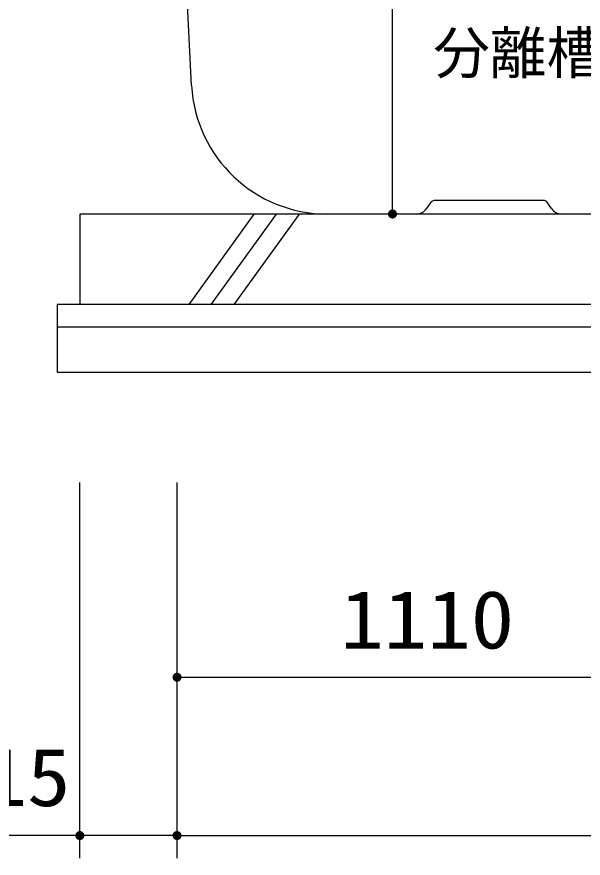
# Model space of a CAD drawing. Units: millimetres, scale not verified. Extents: x -14850 to 14850, y -10500 to 10500.
# Drawn here: x -10320 to -9068, y -6965 to -5105 of the extents above; entities that cross this region are included whole.
import ezdxf
from ezdxf.enums import TextEntityAlignment as Align

# ---------------------------------------------------------------- set-up
doc = ezdxf.new("R2010")
doc.units = ezdxf.units.MM
doc.header["$LTSCALE"] = 50
for name, color, linetype, lineweight in [('0-0_機器', 3, 'Continuous', 25), ('0-1_空気管', 3, 'Continuous', 25), ('0-5_製作', 5, 'Continuous', 25)]:
    doc.layers.add(name, color=color, linetype=linetype, lineweight=lineweight)
doc.styles.add('ＭＳ ゴシック', font='')
doc.styles.get('ＭＳ ゴシック').set_extended_font_data('MS Gothic')

msp = doc.modelspace()

# ---------------------------------------------------------------- linework, layer by layer
at = {"layer": '0-0_機器', "color": 2}
for p, q in [((-10180.93, -5540.7), (-10180.93, -5740.71)), ((-9795.87, -5540.7), (-9940.21, -5740.71)), ((-9890.21, -5740.71), (-9745.87, -5540.7)), ((-9695.87, -5540.7), (-9840.21, -5740.71)), ((-6430.93, -5740.71), (-10230.93, -5740.71)), ((-6430.93, -5790.71), (-10230.93, -5790.71))]:
    msp.add_line(p, q, dxfattribs=at)
for points in [[(-6480.93, -5740.71), (-6480.93, -5540.7), (-10180.93, -5540.7)], [(-10230.93, -5740.71), (-10230.93, -5890.7), (-6430.93, -5890.7)]]:
    msp.add_lwpolyline(points, dxfattribs=at)
at = {"layer": '0-1_空気管'}
for p, q in [((-9933.66, -5256.41), (-9965.93, -4640.7)), ((-9406.04, -5516.49), (-9414.17, -5528.68)), ((-9156.63, -5510.7), (-9395.22, -5510.7)), ((-9137.69, -5528.68), (-9145.81, -5516.49)), ((-7161.4, -5540.7), (-9634.07, -5540.7))]:
    msp.add_line(p, q, dxfattribs=at)
for centre, radius, start, end in [((-9634.07, -5240.7), 300, 182.99998, 270), ((-9395.22, -5523.71), 13, 90, 146.30992), ((-9156.63, -5523.71), 13, 33.69006, 90), ((-9436.63, -5513.7), 27, 270, 326.30992), ((-9115.22, -5513.7), 27, 213.69006, 270)]:
    msp.add_arc(centre, radius, start, end, dxfattribs=at)
at = {"layer": '0-5_製作', "color": 2}
for p, q in [((-9489.51, -5540.7), (-9489.51, -4090.71)), ((-9439.51, -5540.7), (-9648.77, -5540.7)), ((-10180.93, -6964.93), (-10180.93, -6134.23)), ((-9965.93, -6964.93), (-9965.93, -6134.23)), ((-9965.93, -6564.93), (-8855.93, -6564.93)), ((-10180.93, -6914.93), (-10521.46, -6914.93)), ((-9965.93, -6914.93), (-10180.93, -6914.93)), ((-9965.93, -6914.93), (-6695.93, -6914.93))]:
    msp.add_line(p, q, dxfattribs=at)
at = {"layer": '0-5_製作'}
for points in [[(-9499.49, -5540.08), (-9489.51, -5540.7), (-9499.51, -5540.7)], [(-9499.51, -5540.7), (-9494.87, -5549.15), (-9499.43, -5541.96)], [(-9499.51, -5540.7), (-9493.77, -5549.75), (-9494.87, -5549.15)], [(-9489.51, -5540.7), (-9493.77, -5549.75), (-9499.51, -5540.7)], [(-9499.33, -5538.83), (-9489.51, -5540.7), (-9499.49, -5540.08)], [(-9499.43, -5541.96), (-9495.88, -5548.41), (-9499.19, -5543.19)], [(-9499.43, -5541.96), (-9494.87, -5549.15), (-9495.88, -5548.41)], [(-9499.02, -5537.61), (-9489.51, -5540.7), (-9499.33, -5538.83)], [(-9499.19, -5543.19), (-9496.8, -5547.55), (-9498.81, -5544.39)], [(-9499.19, -5543.19), (-9495.88, -5548.41), (-9496.8, -5547.55)], [(-9498.56, -5536.45), (-9489.51, -5540.7), (-9499.02, -5537.61)], [(-9497.95, -5535.35), (-9489.51, -5540.7), (-9498.56, -5536.45)], [(-9497.21, -5534.33), (-9489.51, -5540.7), (-9497.95, -5535.35)], [(-9496.35, -5533.42), (-9489.51, -5540.7), (-9497.21, -5534.33)], [(-9495.39, -5532.61), (-9489.51, -5540.7), (-9496.35, -5533.42)], [(-9494.33, -5531.94), (-9489.51, -5540.7), (-9495.39, -5532.61)], [(-9494.33, -5531.94), (-9489.51, -5530.7), (-9489.51, -5540.7)], [(-9493.19, -5531.41), (-9489.51, -5530.7), (-9494.33, -5531.94)], [(-9489.51, -5540.7), (-9492.6, -5550.22), (-9493.77, -5549.75)], [(-9491.99, -5531.02), (-9489.51, -5530.7), (-9493.19, -5531.41)], [(-9489.51, -5540.7), (-9491.38, -5550.53), (-9492.6, -5550.22)], [(-9490.76, -5530.78), (-9489.51, -5530.7), (-9491.99, -5531.02)], [(-9489.51, -5540.7), (-9490.14, -5550.69), (-9491.38, -5550.53)], [(-9489.51, -5540.7), (-9489.51, -5550.7), (-9490.14, -5550.69)], [(-9489.51, -5530.7), (-9479.51, -5540.7), (-9489.51, -5540.7)], [(-9488.88, -5530.72), (-9479.51, -5540.7), (-9489.51, -5530.7)], [(-9489.51, -5540.7), (-9488.25, -5550.63), (-9489.51, -5550.7)], [(-9489.51, -5540.7), (-9487.02, -5550.39), (-9488.25, -5550.63)], [(-9489.51, -5540.7), (-9485.83, -5550), (-9487.02, -5550.39)], [(-9489.51, -5540.7), (-9484.69, -5549.47), (-9485.83, -5550)], [(-9489.51, -5540.7), (-9483.63, -5548.8), (-9484.69, -5549.47)], [(-9479.51, -5540.7), (-9483.63, -5548.8), (-9489.51, -5540.7)], [(-9487.63, -5530.88), (-9479.51, -5540.7), (-9488.88, -5530.72)], [(-9486.42, -5531.19), (-9479.51, -5540.7), (-9487.63, -5530.88)], [(-9485.25, -5531.66), (-9479.51, -5540.7), (-9486.42, -5531.19)], [(-9484.15, -5532.26), (-9479.51, -5540.7), (-9485.25, -5531.66)], [(-9484.15, -5532.26), (-9479.59, -5539.45), (-9479.51, -5540.7)], [(-9483.13, -5533), (-9479.59, -5539.45), (-9484.15, -5532.26)], [(-9479.51, -5540.7), (-9482.66, -5547.99), (-9483.63, -5548.8)], [(-9483.13, -5533), (-9479.82, -5538.22), (-9479.59, -5539.45)], [(-9482.22, -5533.86), (-9479.82, -5538.22), (-9483.13, -5533)], [(-9479.51, -5540.7), (-9481.8, -5547.08), (-9482.66, -5547.99)], [(-9482.22, -5533.86), (-9480.21, -5537.02), (-9479.82, -5538.22)], [(-9481.42, -5534.83), (-9480.21, -5537.02), (-9482.22, -5533.86)], [(-9479.51, -5540.7), (-9481.06, -5546.06), (-9481.8, -5547.08)], [(-9481.42, -5534.83), (-9480.74, -5535.89), (-9480.21, -5537.02)], [(-9479.51, -5540.7), (-9480.46, -5544.96), (-9481.06, -5546.06)], [(-9479.51, -5540.7), (-9480, -5543.8), (-9480.46, -5544.96)], [(-9479.51, -5540.7), (-9479.68, -5542.58), (-9480, -5543.8)], [(-9479.51, -5540.7), (-9479.53, -5541.33), (-9479.68, -5542.58)], [(-9498.81, -5544.39), (-9497.6, -5546.58), (-9498.27, -5545.52)], [(-9498.81, -5544.39), (-9496.8, -5547.55), (-9497.6, -5546.58)], [(-9975.91, -6564.3), (-9965.93, -6564.93), (-9975.93, -6564.93)], [(-9975.93, -6564.93), (-9970.19, -6573.97), (-9975.85, -6566.18)], [(-9975.93, -6564.93), (-9969.02, -6574.44), (-9970.19, -6573.97)], [(-9965.93, -6564.93), (-9969.02, -6574.44), (-9975.93, -6564.93)], [(-9975.75, -6563.05), (-9965.93, -6564.93), (-9975.91, -6564.3)], [(-9975.85, -6566.18), (-9971.29, -6573.37), (-9975.61, -6567.41)], [(-9975.85, -6566.18), (-9970.19, -6573.97), (-9971.29, -6573.37)], [(-9975.44, -6561.84), (-9965.93, -6564.93), (-9975.75, -6563.05)], [(-9974.98, -6560.67), (-9965.93, -6564.93), (-9975.44, -6561.84)], [(-9974.37, -6559.57), (-9965.93, -6564.93), (-9974.98, -6560.67)], [(-9973.63, -6558.55), (-9965.93, -6564.93), (-9974.37, -6559.57)], [(-9972.77, -6557.64), (-9965.93, -6564.93), (-9973.63, -6558.55)], [(-9971.81, -6556.84), (-9965.93, -6564.93), (-9972.77, -6557.64)], [(-9970.75, -6556.16), (-9965.93, -6564.93), (-9971.81, -6556.84)], [(-9970.75, -6556.16), (-9965.93, -6554.93), (-9965.93, -6564.93)], [(-9969.61, -6555.63), (-9965.93, -6554.93), (-9970.75, -6556.16)], [(-9968.41, -6555.24), (-9965.93, -6554.93), (-9969.61, -6555.63)], [(-9965.93, -6564.93), (-9967.8, -6574.75), (-9969.02, -6574.44)], [(-9967.18, -6555), (-9965.93, -6554.93), (-9968.41, -6555.24)], [(-9965.93, -6564.93), (-9966.56, -6574.91), (-9967.8, -6574.75)], [(-9965.93, -6564.93), (-9965.93, -6574.93), (-9966.56, -6574.91)], [(-9965.93, -6554.93), (-9955.93, -6564.93), (-9965.93, -6564.93)], [(-9965.3, -6554.95), (-9955.93, -6564.93), (-9965.93, -6554.93)], [(-9965.93, -6564.93), (-9964.67, -6574.85), (-9965.93, -6574.93)], [(-9965.93, -6564.93), (-9963.44, -6574.61), (-9964.67, -6574.85)], [(-9965.93, -6564.93), (-9962.25, -6574.22), (-9963.44, -6574.61)], [(-9965.93, -6564.93), (-9961.11, -6573.69), (-9962.25, -6574.22)], [(-9965.93, -6564.93), (-9960.05, -6573.02), (-9961.11, -6573.69)], [(-9955.93, -6564.93), (-9960.05, -6573.02), (-9965.93, -6564.93)], [(-9964.05, -6555.1), (-9955.93, -6564.93), (-9965.3, -6554.95)], [(-9962.84, -6555.41), (-9955.93, -6564.93), (-9964.05, -6555.1)], [(-9961.67, -6555.88), (-9955.93, -6564.93), (-9962.84, -6555.41)], [(-9961.67, -6555.88), (-9956.01, -6563.67), (-9955.93, -6564.93)], [(-9960.57, -6556.48), (-9956.01, -6563.67), (-9961.67, -6555.88)], [(-9960.57, -6556.48), (-9956.24, -6562.44), (-9956.01, -6563.67)], [(-9959.55, -6557.22), (-9956.24, -6562.44), (-9960.57, -6556.48)], [(-9955.93, -6564.93), (-9959.08, -6572.22), (-9960.05, -6573.02)], [(-9959.55, -6557.22), (-9956.63, -6561.24), (-9956.24, -6562.44)], [(-9958.64, -6558.08), (-9956.63, -6561.24), (-9959.55, -6557.22)], [(-9955.93, -6564.93), (-9958.22, -6571.3), (-9959.08, -6572.22)], [(-9958.64, -6558.08), (-9957.16, -6560.11), (-9956.63, -6561.24)], [(-9957.84, -6559.05), (-9957.16, -6560.11), (-9958.64, -6558.08)], [(-9955.93, -6564.93), (-9957.48, -6570.28), (-9958.22, -6571.3)], [(-9955.93, -6564.93), (-9956.88, -6569.18), (-9957.48, -6570.28)], [(-9955.93, -6564.93), (-9956.42, -6568.02), (-9956.88, -6569.18)], [(-9955.93, -6564.93), (-9956.11, -6566.8), (-9956.42, -6568.02)], [(-9955.93, -6564.93), (-9955.95, -6565.55), (-9956.11, -6566.8)], [(-9975.61, -6567.41), (-9972.3, -6572.63), (-9975.23, -6568.61)], [(-9975.61, -6567.41), (-9971.29, -6573.37), (-9972.3, -6572.63)], [(-9975.23, -6568.61), (-9973.22, -6571.77), (-9974.69, -6569.74)], [(-9975.23, -6568.61), (-9972.3, -6572.63), (-9973.22, -6571.77)], [(-9974.69, -6569.74), (-9973.22, -6571.77), (-9974.02, -6570.8)], [(-10190.91, -6914.3), (-10180.93, -6914.93), (-10190.93, -6914.93)], [(-10190.93, -6914.93), (-10185.19, -6923.97), (-10190.85, -6916.18)], [(-10190.93, -6914.93), (-10184.02, -6924.44), (-10185.19, -6923.97)], [(-10180.93, -6914.93), (-10184.02, -6924.44), (-10190.93, -6914.93)], [(-10190.75, -6913.05), (-10180.93, -6914.93), (-10190.91, -6914.3)], [(-10190.85, -6916.18), (-10186.29, -6923.37), (-10190.61, -6917.41)], [(-10190.85, -6916.18), (-10185.19, -6923.97), (-10186.29, -6923.37)], [(-10190.44, -6911.84), (-10180.93, -6914.93), (-10190.75, -6913.05)], [(-10190.61, -6917.41), (-10187.3, -6922.63), (-10190.23, -6918.61)], [(-10190.61, -6917.41), (-10186.29, -6923.37), (-10187.3, -6922.63)], [(-10189.98, -6910.67), (-10180.93, -6914.93), (-10190.44, -6911.84)], [(-10190.23, -6918.61), (-10188.22, -6921.77), (-10189.69, -6919.74)], [(-10190.23, -6918.61), (-10187.3, -6922.63), (-10188.22, -6921.77)], [(-10189.37, -6909.57), (-10180.93, -6914.93), (-10189.98, -6910.67)], [(-10189.69, -6919.74), (-10188.22, -6921.77), (-10189.02, -6920.8)], [(-10188.63, -6908.55), (-10180.93, -6914.93), (-10189.37, -6909.57)], [(-10187.77, -6907.64), (-10180.93, -6914.93), (-10188.63, -6908.55)], [(-10186.81, -6906.84), (-10180.93, -6914.93), (-10187.77, -6907.64)], [(-10185.75, -6906.16), (-10180.93, -6914.93), (-10186.81, -6906.84)], [(-10185.75, -6906.16), (-10180.93, -6904.93), (-10180.93, -6914.93)], [(-10184.61, -6905.63), (-10180.93, -6904.93), (-10185.75, -6906.16)], [(-10183.41, -6905.24), (-10180.93, -6904.93), (-10184.61, -6905.63)], [(-10180.93, -6914.93), (-10182.8, -6924.75), (-10184.02, -6924.44)], [(-10182.18, -6905), (-10180.93, -6904.93), (-10183.41, -6905.24)], [(-10180.93, -6914.93), (-10181.56, -6924.91), (-10182.8, -6924.75)], [(-10180.93, -6914.93), (-10180.93, -6924.93), (-10181.56, -6924.91)], [(-10180.93, -6904.93), (-10170.93, -6914.93), (-10180.93, -6914.93)], [(-10180.3, -6904.95), (-10170.93, -6914.93), (-10180.93, -6904.93)], [(-10180.93, -6914.93), (-10179.67, -6924.85), (-10180.93, -6924.93)], [(-10180.93, -6914.93), (-10178.44, -6924.61), (-10179.67, -6924.85)], [(-10180.93, -6914.93), (-10177.25, -6924.22), (-10178.44, -6924.61)], [(-10180.93, -6914.93), (-10176.11, -6923.69), (-10177.25, -6924.22)], [(-10180.93, -6914.93), (-10175.05, -6923.02), (-10176.11, -6923.69)], [(-10170.93, -6914.93), (-10175.05, -6923.02), (-10180.93, -6914.93)], [(-10179.05, -6905.1), (-10170.93, -6914.93), (-10180.3, -6904.95)], [(-10177.84, -6905.41), (-10170.93, -6914.93), (-10179.05, -6905.1)], [(-10176.67, -6905.88), (-10170.93, -6914.93), (-10177.84, -6905.41)], [(-10176.67, -6905.88), (-10171.01, -6913.67), (-10170.93, -6914.93)], [(-10175.57, -6906.48), (-10171.01, -6913.67), (-10176.67, -6905.88)], [(-10175.57, -6906.48), (-10171.24, -6912.44), (-10171.01, -6913.67)], [(-10174.55, -6907.22), (-10171.24, -6912.44), (-10175.57, -6906.48)], [(-10170.93, -6914.93), (-10174.08, -6922.22), (-10175.05, -6923.02)], [(-10174.55, -6907.22), (-10171.63, -6911.24), (-10171.24, -6912.44)], [(-10173.64, -6908.08), (-10171.63, -6911.24), (-10174.55, -6907.22)], [(-10170.93, -6914.93), (-10173.22, -6921.3), (-10174.08, -6922.22)], [(-10173.64, -6908.08), (-10172.16, -6910.11), (-10171.63, -6911.24)], [(-10172.84, -6909.05), (-10172.16, -6910.11), (-10173.64, -6908.08)], [(-10170.93, -6914.93), (-10172.48, -6920.28), (-10173.22, -6921.3)], [(-10170.93, -6914.93), (-10171.88, -6919.18), (-10172.48, -6920.28)], [(-10170.93, -6914.93), (-10171.42, -6918.02), (-10171.88, -6919.18)], [(-10170.93, -6914.93), (-10171.11, -6916.8), (-10171.42, -6918.02)], [(-10170.93, -6914.93), (-10170.95, -6915.55), (-10171.11, -6916.8)], [(-9975.91, -6914.3), (-9965.93, -6914.93), (-9975.93, -6914.93)], [(-9975.93, -6914.93), (-9970.19, -6923.97), (-9975.85, -6916.18)], [(-9975.93, -6914.93), (-9969.02, -6924.44), (-9970.19, -6923.97)], [(-9965.93, -6914.93), (-9969.02, -6924.44), (-9975.93, -6914.93)], [(-9975.75, -6913.05), (-9965.93, -6914.93), (-9975.91, -6914.3)], [(-9975.85, -6916.18), (-9971.29, -6923.37), (-9975.61, -6917.41)], [(-9975.85, -6916.18), (-9970.19, -6923.97), (-9971.29, -6923.37)], [(-9975.44, -6911.84), (-9965.93, -6914.93), (-9975.75, -6913.05)], [(-9975.61, -6917.41), (-9972.3, -6922.63), (-9975.23, -6918.61)], [(-9975.61, -6917.41), (-9971.29, -6923.37), (-9972.3, -6922.63)], [(-9974.98, -6910.67), (-9965.93, -6914.93), (-9975.44, -6911.84)], [(-9975.23, -6918.61), (-9973.22, -6921.77), (-9974.69, -6919.74)], [(-9975.23, -6918.61), (-9972.3, -6922.63), (-9973.22, -6921.77)], [(-9974.37, -6909.57), (-9965.93, -6914.93), (-9974.98, -6910.67)], [(-9974.69, -6919.74), (-9973.22, -6921.77), (-9974.02, -6920.8)], [(-9973.63, -6908.55), (-9965.93, -6914.93), (-9974.37, -6909.57)], [(-9972.77, -6907.64), (-9965.93, -6914.93), (-9973.63, -6908.55)], [(-9971.81, -6906.84), (-9965.93, -6914.93), (-9972.77, -6907.64)], [(-9970.75, -6906.16), (-9965.93, -6914.93), (-9971.81, -6906.84)], [(-9970.75, -6906.16), (-9965.93, -6904.93), (-9965.93, -6914.93)], [(-9969.61, -6905.63), (-9965.93, -6904.93), (-9970.75, -6906.16)], [(-9968.41, -6905.24), (-9965.93, -6904.93), (-9969.61, -6905.63)], [(-9965.93, -6914.93), (-9967.8, -6924.75), (-9969.02, -6924.44)], [(-9967.18, -6905), (-9965.93, -6904.93), (-9968.41, -6905.24)], [(-9965.93, -6914.93), (-9966.56, -6924.91), (-9967.8, -6924.75)], [(-9965.93, -6914.93), (-9965.93, -6924.93), (-9966.56, -6924.91)], [(-9965.93, -6904.93), (-9955.93, -6914.93), (-9965.93, -6914.93)], [(-9965.3, -6904.95), (-9955.93, -6914.93), (-9965.93, -6904.93)], [(-9965.93, -6914.93), (-9964.67, -6924.85), (-9965.93, -6924.93)], [(-9965.93, -6914.93), (-9963.44, -6924.61), (-9964.67, -6924.85)], [(-9965.93, -6914.93), (-9962.25, -6924.22), (-9963.44, -6924.61)], [(-9965.93, -6914.93), (-9961.11, -6923.69), (-9962.25, -6924.22)], [(-9965.93, -6914.93), (-9960.05, -6923.02), (-9961.11, -6923.69)], [(-9955.93, -6914.93), (-9960.05, -6923.02), (-9965.93, -6914.93)], [(-9964.05, -6905.1), (-9955.93, -6914.93), (-9965.3, -6904.95)], [(-9962.84, -6905.41), (-9955.93, -6914.93), (-9964.05, -6905.1)], [(-9961.67, -6905.88), (-9955.93, -6914.93), (-9962.84, -6905.41)], [(-9961.67, -6905.88), (-9956.01, -6913.67), (-9955.93, -6914.93)], [(-9960.57, -6906.48), (-9956.01, -6913.67), (-9961.67, -6905.88)], [(-9960.57, -6906.48), (-9956.24, -6912.44), (-9956.01, -6913.67)], [(-9959.55, -6907.22), (-9956.24, -6912.44), (-9960.57, -6906.48)], [(-9955.93, -6914.93), (-9959.08, -6922.22), (-9960.05, -6923.02)], [(-9959.55, -6907.22), (-9956.63, -6911.24), (-9956.24, -6912.44)], [(-9958.64, -6908.08), (-9956.63, -6911.24), (-9959.55, -6907.22)], [(-9955.93, -6914.93), (-9958.22, -6921.3), (-9959.08, -6922.22)], [(-9958.64, -6908.08), (-9957.16, -6910.11), (-9956.63, -6911.24)], [(-9957.84, -6909.05), (-9957.16, -6910.11), (-9958.64, -6908.08)], [(-9955.93, -6914.93), (-9957.48, -6920.28), (-9958.22, -6921.3)], [(-9955.93, -6914.93), (-9956.88, -6919.18), (-9957.48, -6920.28)], [(-9955.93, -6914.93), (-9956.42, -6918.02), (-9956.88, -6919.18)], [(-9955.93, -6914.93), (-9956.11, -6916.8), (-9956.42, -6918.02)], [(-9955.93, -6914.93), (-9955.95, -6915.55), (-9956.11, -6916.8)]]:
    msp.add_solid(points, dxfattribs=at)

# ---------------------------------------------------------------- texts
at = {"layer": '0-1_空気管', "color": 4, "style": 'ＭＳ ゴシック'}
msp.add_text('分離槽', height=91.79, dxfattribs=at).set_placement((-9399.19, -5257.79), align=Align.BOTTOM_LEFT)
at = {"layer": '0-5_製作', "color": 4, "style": 'ＭＳ ゴシック', "width": 1.1}
for s, p in [('1110', (-9604.68, -6539.93)), ('215', (-10489.74, -6888.35))]:
    msp.add_text(s, height=128.4, dxfattribs=at).set_placement(p, align=Align.BOTTOM_LEFT)

doc.saveas('drawing.dxf')
